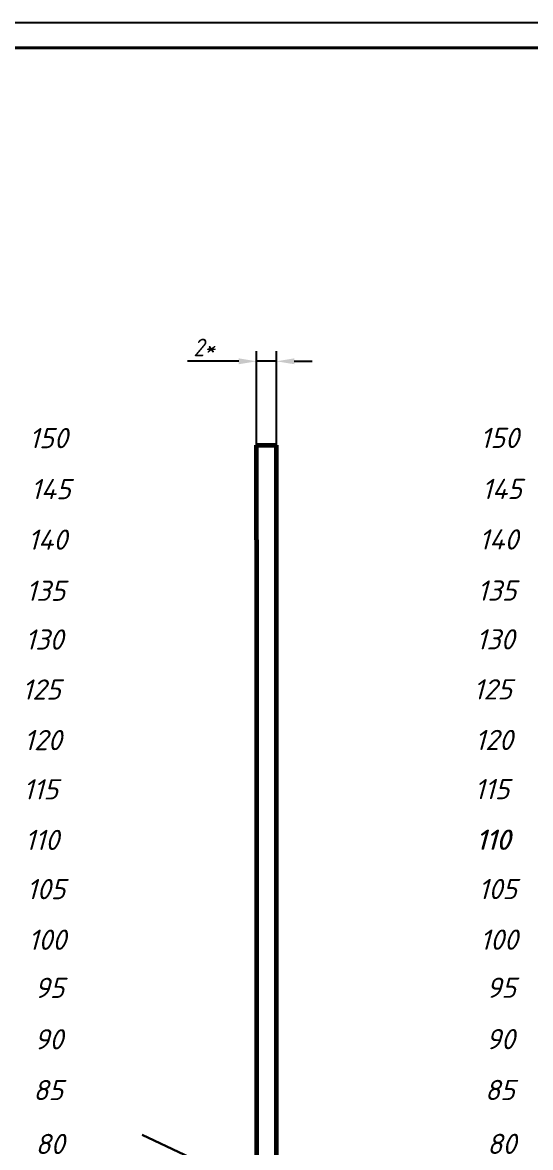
# Model space of a CAD drawing. Header units: millimetres. Extents: x 0 to 9139, y -367 to 2333.
# Drawn here: x 5844.8 to 5945.3, y 1647.3 to 1870 of the extents above; entities that cross this region are included whole.
import ezdxf

# ---------------------------------------------------------------- set-up
doc = ezdxf.new("R2010")
doc.units = ezdxf.units.MM
doc.header["$LTSCALE"] = 0.5
doc.layers.get('0').update_dxf_attribs({"lineweight": 60})
doc.layers.get('Defpoints').update_dxf_attribs({"color": 5})
for name, color, linetype in [('3-размеры', 6, 'Continuous'), ('KONTUR', 7, 'Continuous'), ('PDF _Текст', 7, 'Continuous')]:
    doc.layers.add(name, color=color, linetype=linetype)
doc.layers.add('Основная', color=7, linetype='Continuous', lineweight=40)
doc.layers.add('Толстые', color=7, linetype='Continuous', lineweight=30)
doc.styles.add('PDF ISOCPEUR Italic', font='isocpeui.ttf')
doc.styles.get("Standard").update_dxf_attribs({"font": 'isocpeui.ttf', "width": 0.9})
doc.dimstyles.new('ISO-25', dxfattribs={"dimtxt": 3.5, "dimasz": 3.5, "dimexe": 2, "dimexo": 0, "dimgap": 1, "dimtad": 1, "dimtoh": 1, "dimdec": 0, "dimtxsty": 'Standard', "dimcen": 2.5, "dimadec": 0, "dimazin": 0, "dimtfac": 1, "dimtdec": 0, "dimtmove": 0, "dimatfit": 3, "dimldrblk": 'DOTSMALL', "dimfxl": 1, "dimarcsym": 0})

# ---------------------------------------------------------------- blocks, each defined once
blk = doc.blocks.new('*D79')
at = {"layer": '3-размеры', "color": 0, "lineweight": -2, "transparency": 16777216}
for p, q in [((5891.06, 1786.3), (5891.06, 1804.93)), ((5895.06, 1786.3), (5895.06, 1804.93)), ((5887.56, 1802.93), (5877.43, 1802.93)), ((5895.06, 1802.93), (5891.06, 1802.93)), ((5898.56, 1802.93), (5902.06, 1802.93))]:
    blk.add_line(p, q, dxfattribs=at)
at = {"layer": '3-размеры', "color": 0, "transparency": 16777216}
for points in [[(5887.56, 1803.52), (5887.56, 1802.35), (5891.06, 1802.93)], [(5898.56, 1803.52), (5898.56, 1802.35), (5895.06, 1802.93)]]:
    blk.add_solid(points, dxfattribs=at)
at = {"layer": 'Defpoints', "color": 0, "transparency": 16777216}
for p in [(5891.06, 1802.93), (5891.06, 1786.3), (5895.06, 1786.3)]:
    blk.add_point(p, dxfattribs=at)
at = {"layer": '3-размеры', "color": 0, "transparency": 16777216, "insert": (5880.74, 1805.68), "char_height": 3.5, "attachment_point": 5}
blk.add_mtext('2*', dxfattribs=at)
blk = doc.blocks.new('_DotSmall')
at = {"color": 0, "linetype": 'ByBlock', "const_width": 0.5}
blk.add_lwpolyline([(-0.0625, 0, 1), (0.0625, 0, 1)], format="xyb", close=True, dxfattribs=at)

msp = doc.modelspace()

# ---------------------------------------------------------------- linework, layer by layer
for p, q in [((5891.06, 1767.61), (5891.06, 1786.3)), ((5891.06, 1786.3), (5895.06, 1786.3)), ((5895.06, 1767.61), (5895.06, 1786.3)), ((5895.06, 1517.83), (5895.06, 1767.61))]:
    msp.add_line(p, q)
at = {"lineweight": 60}
msp.add_line((5891.06, 1767.61), (5891.06, 1517.83), dxfattribs=at)
at = {"layer": 'KONTUR'}
msp.add_line((5670.88, 1869.99), (6267.88, 1869.99), dxfattribs=at)
at = {"layer": 'Основная'}
msp.add_line((6262.88, 1864.99), (5690.88, 1864.99), dxfattribs=at)
at = {"layer": 'Толстые', "color": 0}
msp.add_line((5891.06, 1639.17), (5868.47, 1649.86), dxfattribs=at)

# ---------------------------------------------------------------- texts
at = {"layer": 'PDF _Текст', "char_height": 4, "width": 5.4121, "attachment_point": 7, "style": 'PDF ISOCPEUR Italic'}
for s, insert in [('150', (5846.08, 1785.73)), ('150', (5935.34, 1785.77)), ('145', (5846.41, 1775.63)), ('145', (5935.68, 1775.67)), ('140', (5845.86, 1765.63)), ('140', (5935.12, 1765.67)), ('135', (5845.52, 1755.52)), ('135', (5934.79, 1755.56)), ('130', (5845.31, 1745.86)), ('130', (5934.57, 1745.9)), ('125', (5844.72, 1735.97)), ('125', (5933.99, 1736.01)), ('120', (5845.05, 1725.96)), ('120', (5934.31, 1725.99)), ('115', (5844.93, 1716.22)), ('115', (5934.2, 1716.26)), ('110', (5845.26, 1706.2)), ('110', (5934.52, 1706.24)), ('110', (5934.62, 1706.23)), ('105', (5845.61, 1696.46)), ('105', (5934.97, 1696.48)), ('100', (5845.93, 1686.44)), ('100', (5935.3, 1686.46)), ('95', (5847.2, 1676.92)), ('95', (5936.57, 1676.95)), ('90', (5847.14, 1666.74)), ('90', (5936.5, 1666.77)), ('80', (5847.34, 1646.02)), ('80', (5936.71, 1646.04))]:
    msp.add_mtext(s, dxfattribs=dict(at, insert=insert))
at = {"layer": 'PDF _Текст', "char_height": 4, "attachment_point": 7, "style": 'PDF ISOCPEUR Italic'}
for insert in [(5846.9, 1656.69), (5936.27, 1656.71)]:
    msp.add_mtext('85', dxfattribs=dict(at, insert=insert))

# ---------------------------------------------------------------- dimensions: what is measured, and where the dimension line sits
at = {"layer": '3-размеры'}
dim = msp.add_linear_dim(base=(5891.06, 1802.93), p1=(5895.06, 1786.3), p2=(5891.06, 1786.3), text='2*', dimstyle='ISO-25', dxfattribs=at)
dim.commit()
dim.dimension.update_dxf_attribs({"geometry": '*D79', "text_midpoint": (5880.74, 1805.68)})

doc.saveas('drawing.dxf')
